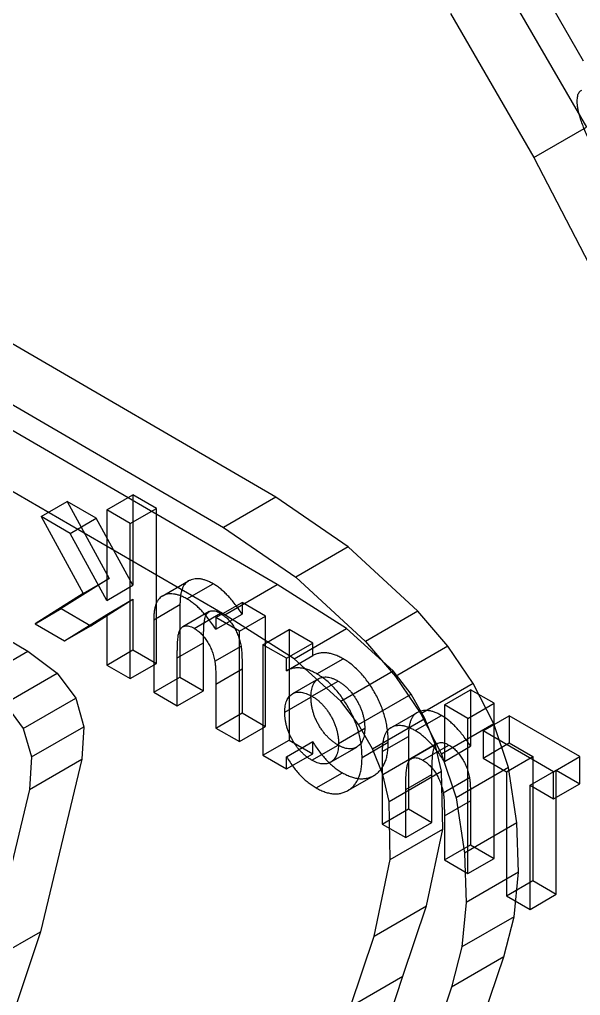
# Paper-space layout 'Sheet2' of a CAD drawing. Header units: inches. Extents: x 0 to 16.3, y 0 to 11.5.
# Drawn here: x 14.108 to 14.486, y 9.11 to 9.768 of the extents above; entities that cross this region are included whole.
import ezdxf

# ---------------------------------------------------------------- set-up
doc = ezdxf.new("R2010")
doc.units = ezdxf.units.IN
doc.header["$MEASUREMENT"] = 0

psp = doc.layouts.new('Sheet2')

# ---------------------------------------------------------------- linework, layer by layer
at = {"color": 7, "linetype": 'Continuous', "lineweight": 25}
for p, q in [((14.433981, 9.792552), (14.490239, 9.695496)), ((14.488395, 9.740003), (14.461626, 9.786369)), ((14.398626, 9.772142), (14.454883, 9.675086)), ((14.454883, 9.675086), (14.490239, 9.695496)), ((14.454883, 9.675086), (14.505057, 9.577824)), ((14.281741, 9.386794), (13.869297, 9.626594)), ((14.246386, 9.366384), (13.833941, 9.606184)), ((14.280736, 9.445838), (14.072169, 9.567355)), ((14.036814, 9.546945), (14.24538, 9.425428)), ((14.16669, 9.437207), (14.184368, 9.447413)), ((14.200232, 9.438254), (14.184368, 9.447413)), ((14.184368, 9.447413), (14.184368, 9.38636)), ((14.280736, 9.445838), (14.24538, 9.425428)), ((14.329601, 9.412314), (14.280736, 9.445838)), ((14.12239, 9.432685), (14.140067, 9.44289)), ((14.140067, 9.44289), (14.168432, 9.390959)), ((14.159686, 9.431564), (14.140067, 9.44289)), ((14.182555, 9.428049), (14.200232, 9.438254)), ((14.200232, 9.333569), (14.200232, 9.438254)), ((14.12239, 9.432685), (14.150755, 9.380754)), ((14.142008, 9.421359), (14.12239, 9.432685)), ((14.182555, 9.428049), (14.16669, 9.437207)), ((14.16669, 9.437207), (14.16669, 9.376155)), ((14.142008, 9.421359), (14.159686, 9.431564)), ((14.184368, 9.38636), (14.159686, 9.431564)), ((14.182555, 9.323364), (14.182555, 9.428049)), ((14.24538, 9.425428), (14.294246, 9.391904)), ((13.977612, 9.421953), (14.113524, 9.341951)), ((14.16669, 9.376155), (14.142008, 9.421359)), ((14.329601, 9.412314), (14.294246, 9.391904)), ((14.376585, 9.368828), (14.329601, 9.412314)), ((14.168432, 9.390959), (14.13603, 9.370632)), ((14.150755, 9.380754), (14.168432, 9.390959)), ((14.16669, 9.376155), (14.184368, 9.38636)), ((14.204174, 9.379092), (14.221851, 9.389298)), ((14.2208, 9.377182), (14.238477, 9.387387)), ((14.246386, 9.366384), (14.281741, 9.386794)), ((14.328473, 9.357201), (14.281741, 9.386794)), ((14.294246, 9.391904), (14.34123, 9.348418)), ((14.150755, 9.380754), (14.118353, 9.360427)), ((14.156003, 9.359103), (14.184368, 9.376893)), ((14.16669, 9.366688), (14.184368, 9.376893)), ((14.184368, 9.376893), (14.184368, 9.342728)), ((14.198419, 9.363113), (14.216097, 9.373318)), ((14.216097, 9.373318), (14.216097, 9.324411)), ((14.240347, 9.364589), (14.258025, 9.374794)), ((14.273889, 9.365636), (14.258025, 9.374794)), ((14.258025, 9.374794), (14.258025, 9.366902)), ((14.118353, 9.360427), (14.13603, 9.370632)), ((14.13603, 9.370632), (14.156003, 9.359103)), ((14.138325, 9.348897), (14.16669, 9.366688)), ((14.16669, 9.366688), (14.16669, 9.332523)), ((14.235746, 9.3686), (14.218069, 9.358395)), ((14.22574, 9.357319), (14.243417, 9.367524)), ((14.240347, 9.356697), (14.258025, 9.366902)), ((14.293118, 9.33679), (14.246386, 9.366384)), ((14.376585, 9.368828), (14.34123, 9.348418)), ((14.396761, 9.345264), (14.376585, 9.368828)), ((14.118353, 9.360427), (14.138325, 9.348897)), ((14.198419, 9.363113), (14.198419, 9.314206)), ((14.256212, 9.355431), (14.240347, 9.364589)), ((14.240347, 9.364589), (14.240347, 9.356697)), ((14.256212, 9.355431), (14.273889, 9.365636)), ((14.273889, 9.291048), (14.273889, 9.365636)), ((14.138325, 9.348897), (14.156003, 9.359103)), ((14.256212, 9.280843), (14.256212, 9.355431)), ((14.272076, 9.346272), (14.289754, 9.356478)), ((14.305618, 9.347319), (14.289754, 9.356478)), ((14.289754, 9.356478), (14.289754, 9.28189)), ((14.293118, 9.33679), (14.328473, 9.357201)), ((14.360016, 9.32855), (14.328473, 9.357201)), ((14.214284, 9.337434), (14.231961, 9.347639)), ((14.231961, 9.315253), (14.231961, 9.347639)), ((14.287941, 9.337114), (14.272076, 9.346272)), ((14.272076, 9.346272), (14.272076, 9.271685)), ((14.287941, 9.337114), (14.305618, 9.347319)), ((14.305618, 9.338916), (14.305618, 9.347319)), ((14.34123, 9.348418), (14.361405, 9.324854)), ((14.078168, 9.321541), (14.113524, 9.341951)), ((14.113524, 9.341951), (14.133299, 9.326971)), ((14.16669, 9.332523), (14.184368, 9.342728)), ((14.184368, 9.342728), (14.200232, 9.333569)), ((14.239603, 9.335126), (14.257281, 9.345331)), ((14.396761, 9.345264), (14.361405, 9.324854)), ((14.41396, 9.32002), (14.396761, 9.345264)), ((14.182555, 9.323364), (14.200232, 9.333569)), ((14.214284, 9.305047), (14.214284, 9.337434)), ((14.287941, 9.328711), (14.305618, 9.338916)), ((14.287941, 9.328711), (14.287941, 9.337114)), ((14.324661, 9.30814), (14.293118, 9.33679)), ((14.308427, 9.326596), (14.326104, 9.336801)), ((14.097944, 9.306561), (14.133299, 9.326971)), ((14.133299, 9.326971), (14.145752, 9.3101)), ((14.16669, 9.332523), (14.182555, 9.323364)), ((14.240347, 9.319689), (14.258025, 9.329894)), ((14.258025, 9.329894), (14.258025, 9.300207)), ((14.324661, 9.30814), (14.360016, 9.32855)), ((14.371966, 9.312918), (14.360016, 9.32855)), ((14.198419, 9.314206), (14.216097, 9.324411)), ((14.216097, 9.324411), (14.231961, 9.315253)), ((14.240347, 9.319689), (14.240347, 9.290001)), ((14.30959, 9.323299), (14.291912, 9.313094)), ((14.305098, 9.311507), (14.322775, 9.321712)), ((14.361405, 9.324854), (14.378604, 9.29961)), ((14.41396, 9.32002), (14.378604, 9.29961)), ((14.427764, 9.292812), (14.41396, 9.32002)), ((14.198419, 9.314206), (14.214284, 9.305047)), ((14.214284, 9.305047), (14.231961, 9.315253)), ((14.39446, 9.305719), (14.412138, 9.315924)), ((14.428002, 9.306765), (14.412138, 9.315924)), ((14.412138, 9.315924), (14.412138, 9.277751)), ((14.097944, 9.306561), (14.110396, 9.28969)), ((14.110396, 9.28969), (14.145752, 9.3101)), ((14.145752, 9.3101), (14.151211, 9.290924)), ((14.286808, 9.300679), (14.304485, 9.310884)), ((14.33661, 9.292508), (14.324661, 9.30814)), ((14.33661, 9.292508), (14.371966, 9.312918)), ((14.381362, 9.29642), (14.371966, 9.312918)), ((14.410325, 9.29656), (14.428002, 9.306765)), ((14.428002, 9.202081), (14.428002, 9.306765)), ((14.240347, 9.290001), (14.258025, 9.300207)), ((14.258025, 9.300207), (14.273889, 9.291048)), ((14.358287, 9.290186), (14.375964, 9.300391)), ((14.410325, 9.29656), (14.39446, 9.305719)), ((14.39446, 9.305719), (14.39446, 9.267545)), ((14.346007, 9.27601), (14.381362, 9.29642)), ((14.374789, 9.288286), (14.392466, 9.298491)), ((14.378604, 9.29961), (14.392409, 9.272402)), ((14.388202, 9.279058), (14.381362, 9.29642)), ((14.410325, 9.191875), (14.410325, 9.29656)), ((14.420523, 9.288055), (14.438201, 9.298261)), ((14.485795, 9.270785), (14.438201, 9.298261)), ((14.438201, 9.298261), (14.438201, 9.279941)), ((14.110396, 9.28969), (14.115855, 9.270514)), ((14.115855, 9.270514), (14.151211, 9.290924)), ((14.151211, 9.290924), (14.150006, 9.269034)), ((14.240347, 9.290001), (14.256212, 9.280843)), ((14.256212, 9.280843), (14.273889, 9.291048)), ((14.323069, 9.279684), (14.340747, 9.289889)), ((14.346007, 9.27601), (14.33661, 9.292508)), ((14.427764, 9.292812), (14.392409, 9.272402)), ((14.468117, 9.26058), (14.420523, 9.288055)), ((14.420523, 9.288055), (14.420523, 9.269736)), ((14.437755, 9.263359), (14.427764, 9.292812)), ((14.272076, 9.271685), (14.289754, 9.28189)), ((14.287941, 9.270664), (14.305618, 9.280869)), ((14.289754, 9.28189), (14.305618, 9.272731)), ((14.305618, 9.272731), (14.305618, 9.280869)), ((14.338934, 9.270239), (14.356612, 9.280444)), ((14.352532, 9.274146), (14.37021, 9.284351)), ((14.37021, 9.284351), (14.37021, 9.235443)), ((14.305027, 9.268365), (14.322705, 9.27857)), ((14.317743, 9.266997), (14.335421, 9.277202)), ((14.352847, 9.258648), (14.346007, 9.27601)), ((14.352532, 9.274146), (14.352532, 9.225238)), ((14.352847, 9.258648), (14.388202, 9.279058)), ((14.389912, 9.279664), (14.372234, 9.269459)), ((14.379888, 9.268331), (14.397566, 9.278536)), ((14.392481, 9.260835), (14.388202, 9.279058)), ((14.39446, 9.267545), (14.412138, 9.277751)), ((14.420523, 9.269736), (14.438201, 9.279941)), ((14.438201, 9.279941), (14.454065, 9.270782)), ((14.115855, 9.270514), (14.114651, 9.248623)), ((14.114651, 9.248623), (14.150006, 9.269034)), ((14.150006, 9.269034), (14.122053, 9.152581)), ((14.272076, 9.271685), (14.287941, 9.262526)), ((14.287941, 9.262526), (14.305618, 9.272731)), ((14.287941, 9.262526), (14.287941, 9.270664)), ((14.392409, 9.272402), (14.4024, 9.242949)), ((14.420523, 9.269736), (14.436388, 9.260577)), ((14.436388, 9.260577), (14.454065, 9.270782)), ((14.454065, 9.270782), (14.454065, 9.187035)), ((14.468117, 9.26058), (14.485795, 9.270785)), ((14.485795, 9.252465), (14.485795, 9.270785)), ((14.357126, 9.240425), (14.392481, 9.260835)), ((14.393341, 9.221817), (14.392481, 9.260835)), ((14.437755, 9.263359), (14.4024, 9.242949)), ((14.436388, 9.260577), (14.436388, 9.176829)), ((14.443351, 9.226061), (14.437755, 9.263359)), ((14.452252, 9.251419), (14.46993, 9.261624)), ((14.468117, 9.24226), (14.468117, 9.26058)), ((14.46993, 9.261624), (14.485795, 9.252465)), ((14.46993, 9.177876), (14.46993, 9.261624)), ((14.307948, 9.249667), (14.325626, 9.259872)), ((14.329308, 9.247844), (14.346986, 9.258049)), ((14.357126, 9.240425), (14.352847, 9.258648)), ((14.368397, 9.248508), (14.386074, 9.258713)), ((14.386074, 9.226285), (14.386074, 9.258713)), ((14.393716, 9.246404), (14.411394, 9.256609)), ((14.114651, 9.248623), (14.086698, 9.132171)), ((14.368397, 9.21608), (14.368397, 9.248508)), ((14.452252, 9.251419), (14.468117, 9.24226)), ((14.452252, 9.167671), (14.452252, 9.251419)), ((14.468117, 9.24226), (14.485795, 9.252465)), ((14.39446, 9.230742), (14.412138, 9.240947)), ((14.4024, 9.242949), (14.407995, 9.205651)), ((14.412138, 9.240947), (14.412138, 9.211239)), ((14.352532, 9.225238), (14.37021, 9.235443)), ((14.357985, 9.201407), (14.357126, 9.240425)), ((14.37021, 9.235443), (14.386074, 9.226285)), ((14.39446, 9.230742), (14.39446, 9.201034)), ((14.352532, 9.225238), (14.368397, 9.21608)), ((14.357985, 9.201407), (14.393341, 9.221817)), ((14.368397, 9.21608), (14.386074, 9.226285)), ((14.38241, 9.170072), (14.393341, 9.221817)), ((14.443351, 9.226061), (14.407995, 9.205651)), ((14.444487, 9.192674), (14.443351, 9.226061)), ((14.39446, 9.201034), (14.412138, 9.211239)), ((14.412138, 9.211239), (14.428002, 9.202081)), ((14.347054, 9.149662), (14.357985, 9.201407)), ((14.407995, 9.205651), (14.409131, 9.172264)), ((14.410325, 9.191875), (14.428002, 9.202081)), ((14.39446, 9.201034), (14.410325, 9.191875)), ((14.444487, 9.192674), (14.409131, 9.172264)), ((14.441473, 9.162704), (14.444487, 9.192674)), ((14.436388, 9.176829), (14.454065, 9.187035)), ((14.454065, 9.187035), (14.46993, 9.177876)), ((14.436388, 9.176829), (14.452252, 9.167671)), ((14.452252, 9.167671), (14.46993, 9.177876)), ((14.347054, 9.149662), (14.38241, 9.170072)), ((14.36652, 9.122616), (14.38241, 9.170072)), ((14.409131, 9.172264), (14.406118, 9.142294)), ((14.441473, 9.162704), (14.406118, 9.142294)), ((14.434621, 9.135656), (14.441473, 9.162704)), ((14.122053, 9.152581), (14.085848, 9.043571)), ((14.086698, 9.132171), (14.122053, 9.152581)), ((14.331164, 9.102206), (14.347054, 9.149662)), ((14.406118, 9.142294), (14.399266, 9.115245)), ((14.319342, 8.799009), (14.434621, 9.135656)), ((14.434621, 9.135656), (14.399266, 9.115245)), ((14.276828, 8.852713), (14.36652, 9.122616)), ((14.331164, 9.102206), (14.36652, 9.122616)), ((14.399266, 9.115245), (14.283986, 8.778599))]:
    psp.add_line(p, q, dxfattribs=at)
for points, knots in [([(14.49819, 9.67466), (14.497242, 9.676498), (14.495417, 9.680037), (14.492878, 9.685173), (14.490693, 9.689935), (14.488812, 9.69431), (14.487256, 9.698312), (14.486025, 9.701939), (14.485104, 9.705185), (14.484507, 9.708064), (14.4842, 9.710589), (14.484038, 9.712851), (14.484101, 9.714826), (14.484329, 9.71654), (14.484752, 9.717986), (14.485382, 9.719133), (14.486178, 9.720046), (14.486861, 9.720399), (14.487201, 9.720575)], [0, 0, 0, 0, 0.1119662, 0.2155315, 0.3106016, 0.3972551, 0.476151, 0.547615, 0.6116084, 0.668695, 0.720898, 0.7685084, 0.8124377, 0.8537342, 0.8915316, 0.9282944, 0.9642617, 1, 1, 1, 1]), ([(14.221851, 9.389298), (14.22139, 9.388997), (14.220464, 9.388394), (14.219298, 9.387119), (14.218298, 9.385574), (14.217479, 9.383724), (14.216873, 9.381537), (14.216407, 9.379088), (14.216146, 9.376323), (14.216113, 9.374339), (14.216097, 9.373318)], [0, 0, 0, 0, 0.11119809, 0.22321002, 0.33754559, 0.45652817, 0.58124382, 0.71340516, 0.85265891, 1, 1, 1, 1]), ([(14.238477, 9.387387), (14.237674, 9.387826), (14.236096, 9.388688), (14.233774, 9.389684), (14.231555, 9.390339), (14.229415, 9.390742), (14.227375, 9.390822), (14.225411, 9.390652), (14.223564, 9.39013), (14.222427, 9.389577), (14.221851, 9.389298)], [0, 0, 0, 0, 0.1311046, 0.2573694, 0.3811713, 0.5032988, 0.6252477, 0.7478111, 0.8724344, 1, 1, 1, 1]), ([(14.258025, 9.366902), (14.25712, 9.368238), (14.25539, 9.37079), (14.25276, 9.374289), (14.250278, 9.377343), (14.247889, 9.379956), (14.245546, 9.382195), (14.243213, 9.384179), (14.240855, 9.385949), (14.239269, 9.386908), (14.238477, 9.387387)], [0, 0, 0, 0, 0.15958048, 0.30498931, 0.43668143, 0.55624225, 0.66875908, 0.77937854, 0.88977803, 1, 1, 1, 1]), ([(14.204174, 9.379092), (14.203712, 9.378792), (14.202786, 9.378189), (14.20162, 9.376914), (14.20062, 9.375368), (14.199801, 9.373518), (14.199195, 9.371332), (14.198729, 9.368883), (14.198468, 9.366118), (14.198436, 9.364133), (14.198419, 9.363113)], [0, 0, 0, 0, 0.11119809, 0.22321002, 0.33754559, 0.45652817, 0.58124382, 0.71340516, 0.85265891, 1, 1, 1, 1]), ([(14.2208, 9.377182), (14.219996, 9.377621), (14.218419, 9.378482), (14.216096, 9.379479), (14.213878, 9.380134), (14.211737, 9.380537), (14.209697, 9.380617), (14.207733, 9.380447), (14.205886, 9.379925), (14.204749, 9.379372), (14.204174, 9.379092)], [0, 0, 0, 0, 0.1311046, 0.2573694, 0.3811713, 0.5032988, 0.6252477, 0.7478111, 0.8724344, 1, 1, 1, 1]), ([(14.240347, 9.356697), (14.239442, 9.358032), (14.237712, 9.360585), (14.235083, 9.364084), (14.232601, 9.367138), (14.230211, 9.369751), (14.227869, 9.37199), (14.225536, 9.373974), (14.223177, 9.375744), (14.221592, 9.376703), (14.2208, 9.377182)], [0, 0, 0, 0, 0.15958048, 0.30498931, 0.43668143, 0.55624225, 0.66875908, 0.77937854, 0.88977803, 1, 1, 1, 1]), ([(14.231961, 9.347639), (14.231965, 9.348694), (14.231971, 9.350714), (14.232021, 9.353583), (14.232117, 9.356144), (14.232205, 9.358434), (14.232377, 9.360391), (14.232533, 9.362086), (14.232772, 9.363447), (14.233082, 9.364879), (14.233624, 9.366291), (14.234466, 9.367622), (14.235534, 9.36855), (14.236785, 9.369109), (14.238217, 9.369297), (14.239813, 9.369089), (14.241564, 9.368522), (14.242784, 9.367865), (14.243417, 9.367524)], [0, 0, 0, 0, 0.093679, 0.1795184, 0.2569365, 0.3259298, 0.3872129, 0.4401391, 0.4849521, 0.5221882, 0.586422, 0.6470037, 0.704202, 0.760716, 0.817414, 0.8752126, 0.9351944, 1, 1, 1, 1]), ([(14.243417, 9.367524), (14.244241, 9.367), (14.245853, 9.365975), (14.248185, 9.363918), (14.250326, 9.361471), (14.25226, 9.358679), (14.253968, 9.355625), (14.255374, 9.352346), (14.256528, 9.348875), (14.257024, 9.34654), (14.257281, 9.345331)], [0, 0, 0, 0, 0.12302354, 0.24065796, 0.35738999, 0.4771371, 0.60000886, 0.72522495, 0.85776232, 1, 1, 1, 1]), ([(14.214284, 9.337434), (14.214287, 9.338489), (14.214294, 9.340509), (14.214343, 9.343378), (14.214439, 9.345939), (14.214527, 9.348229), (14.2147, 9.350186), (14.214855, 9.351881), (14.215094, 9.353242), (14.215404, 9.354673), (14.215947, 9.356086), (14.216789, 9.357417), (14.217857, 9.358345), (14.219107, 9.358904), (14.220539, 9.359091), (14.222135, 9.358884), (14.223886, 9.358317), (14.225106, 9.35766), (14.22574, 9.357319)], [0, 0, 0, 0, 0.093679, 0.1795184, 0.2569365, 0.3259298, 0.3872129, 0.4401391, 0.4849521, 0.5221882, 0.586422, 0.6470037, 0.704202, 0.760716, 0.817414, 0.8752126, 0.9351944, 1, 1, 1, 1]), ([(14.22574, 9.357319), (14.226564, 9.356795), (14.228176, 9.35577), (14.230507, 9.353713), (14.232648, 9.351266), (14.234582, 9.348474), (14.23629, 9.34542), (14.237697, 9.342141), (14.23885, 9.33867), (14.239346, 9.336335), (14.239603, 9.335126)], [0, 0, 0, 0, 0.12302354, 0.24065796, 0.35738999, 0.4771371, 0.60000886, 0.72522495, 0.85776232, 1, 1, 1, 1]), ([(14.257281, 9.345331), (14.257345, 9.344961), (14.257487, 9.344137), (14.257604, 9.342814), (14.257767, 9.341232), (14.257828, 9.339447), (14.257934, 9.337384), (14.257973, 9.335104), (14.258013, 9.332573), (14.258021, 9.330817), (14.258025, 9.329894)], [0, 0, 0, 0, 0.0679203, 0.1514759, 0.2512132, 0.3668541, 0.5001244, 0.6509323, 0.8166469, 1, 1, 1, 1]), ([(14.326104, 9.336801), (14.325141, 9.337335), (14.323234, 9.33839), (14.320431, 9.339511), (14.317713, 9.340329), (14.315094, 9.34077), (14.312553, 9.340886), (14.310134, 9.340589), (14.307783, 9.339982), (14.306349, 9.339275), (14.305618, 9.338916)], [0, 0, 0, 0, 0.1271265, 0.2515375, 0.3734341, 0.4956665, 0.6176802, 0.7420912, 0.8686409, 1, 1, 1, 1]), ([(14.239603, 9.335126), (14.239667, 9.334756), (14.239809, 9.333931), (14.239927, 9.332609), (14.240089, 9.331026), (14.24015, 9.329242), (14.240257, 9.327179), (14.240296, 9.324899), (14.240335, 9.322368), (14.240343, 9.320612), (14.240347, 9.319689)], [0, 0, 0, 0, 0.0679203, 0.1514759, 0.2512132, 0.3668541, 0.5001244, 0.6509323, 0.8166469, 1, 1, 1, 1]), ([(14.356612, 9.280444), (14.356583, 9.281845), (14.356528, 9.284594), (14.356123, 9.288813), (14.35541, 9.293013), (14.354439, 9.29717), (14.353189, 9.301296), (14.351667, 9.305394), (14.349851, 9.309466), (14.34776, 9.313451), (14.345501, 9.317301), (14.343085, 9.320913), (14.340548, 9.32426), (14.337889, 9.327333), (14.335108, 9.330126), (14.332216, 9.332665), (14.329199, 9.334927), (14.327144, 9.336171), (14.326104, 9.336801)], [0, 0, 0, 0, 0.0710176, 0.139309, 0.2054736, 0.2695984, 0.3322532, 0.39483, 0.4573755, 0.5205818, 0.583374, 0.6440824, 0.7030395, 0.761664, 0.8198439, 0.8783464, 0.9384123, 1, 1, 1, 1]), ([(14.308427, 9.326596), (14.307463, 9.32713), (14.305556, 9.328184), (14.302754, 9.329306), (14.300036, 9.330124), (14.297417, 9.330565), (14.294876, 9.330681), (14.292456, 9.330384), (14.290106, 9.329776), (14.288671, 9.32907), (14.287941, 9.328711)], [0, 0, 0, 0, 0.1271265, 0.2515375, 0.3734341, 0.4956665, 0.6176802, 0.7420912, 0.8686409, 1, 1, 1, 1]), ([(14.338934, 9.270239), (14.338906, 9.27164), (14.33885, 9.274388), (14.338445, 9.278608), (14.337733, 9.282808), (14.336761, 9.286965), (14.335511, 9.291091), (14.333989, 9.295189), (14.332174, 9.299261), (14.330082, 9.303246), (14.327823, 9.307096), (14.325407, 9.310708), (14.322871, 9.314055), (14.320212, 9.317128), (14.317431, 9.319921), (14.314538, 9.322459), (14.311522, 9.324722), (14.309467, 9.325966), (14.308427, 9.326596)], [0, 0, 0, 0, 0.0710176, 0.139309, 0.2054736, 0.2695984, 0.3322532, 0.39483, 0.4573755, 0.5205818, 0.583374, 0.6440824, 0.7030395, 0.761664, 0.8198439, 0.8783464, 0.9384123, 1, 1, 1, 1]), ([(14.304485, 9.310884), (14.304505, 9.31165), (14.304543, 9.313147), (14.304768, 9.315245), (14.305181, 9.31712), (14.30574, 9.3188), (14.306472, 9.320267), (14.307388, 9.321491), (14.308427, 9.32257), (14.309655, 9.323371), (14.310974, 9.324013), (14.312413, 9.324381), (14.313927, 9.324541), (14.315527, 9.324466), (14.317225, 9.324108), (14.318993, 9.323569), (14.320857, 9.322753), (14.322126, 9.322064), (14.322775, 9.321712)], [0, 0, 0, 0, 0.0691632, 0.1350958, 0.1990629, 0.2615484, 0.3220443, 0.3826464, 0.4433848, 0.5051547, 0.5665159, 0.6272543, 0.6870263, 0.7469701, 0.8075389, 0.8697326, 0.9332588, 1, 1, 1, 1]), ([(14.322775, 9.321712), (14.323408, 9.321324), (14.324647, 9.320565), (14.326469, 9.319249), (14.32821, 9.317779), (14.329858, 9.31614), (14.331438, 9.314391), (14.332925, 9.312484), (14.334332, 9.310432), (14.33565, 9.30827), (14.336852, 9.306037), (14.337888, 9.30376), (14.338768, 9.301476), (14.339513, 9.299171), (14.340046, 9.296866), (14.340468, 9.294527), (14.340687, 9.292192), (14.340727, 9.290664), (14.340747, 9.289889)], [0, 0, 0, 0, 0.065523, 0.1284208, 0.1899959, 0.250359, 0.309744, 0.3698555, 0.430537, 0.4928761, 0.5552572, 0.6161971, 0.6775775, 0.7386308, 0.8009219, 0.8648815, 0.9314217, 1, 1, 1, 1]), ([(14.286808, 9.300679), (14.286827, 9.301445), (14.286865, 9.302942), (14.28709, 9.30504), (14.287503, 9.306915), (14.288062, 9.308595), (14.288795, 9.310061), (14.28971, 9.311286), (14.290749, 9.312365), (14.291977, 9.313166), (14.293296, 9.313808), (14.294735, 9.314176), (14.29625, 9.314336), (14.297849, 9.314261), (14.299547, 9.313903), (14.301315, 9.313364), (14.30318, 9.312547), (14.304448, 9.311859), (14.305098, 9.311507)], [0, 0, 0, 0, 0.0691632, 0.1350958, 0.1990629, 0.2615484, 0.3220443, 0.3826464, 0.4433848, 0.5051547, 0.5665159, 0.6272543, 0.6870263, 0.7469701, 0.8075389, 0.8697326, 0.9332588, 1, 1, 1, 1]), ([(14.322705, 9.27857), (14.322061, 9.278965), (14.320798, 9.279737), (14.318946, 9.281068), (14.317182, 9.282554), (14.315511, 9.28421), (14.31391, 9.285965), (14.312392, 9.28787), (14.310973, 9.289925), (14.309648, 9.292104), (14.308433, 9.294357), (14.307382, 9.296665), (14.306468, 9.29899), (14.305748, 9.301341), (14.305177, 9.30371), (14.304767, 9.306102), (14.304544, 9.308506), (14.304505, 9.310081), (14.304485, 9.310884)], [0, 0, 0, 0, 0.0656255, 0.1286617, 0.1897897, 0.2497074, 0.3091889, 0.3684998, 0.4286435, 0.489937, 0.552121, 0.612878, 0.6740504, 0.7357292, 0.7983046, 0.8629528, 0.9301686, 1, 1, 1, 1]), ([(14.305098, 9.311507), (14.30573, 9.311119), (14.306969, 9.31036), (14.308791, 9.309044), (14.310532, 9.307574), (14.312181, 9.305935), (14.31376, 9.304186), (14.315247, 9.302278), (14.316654, 9.300227), (14.317973, 9.298065), (14.319174, 9.295832), (14.32021, 9.293555), (14.321091, 9.291271), (14.321835, 9.288966), (14.322368, 9.286661), (14.32279, 9.284322), (14.32301, 9.281987), (14.323049, 9.280459), (14.323069, 9.279684)], [0, 0, 0, 0, 0.065523, 0.1284208, 0.1899959, 0.250359, 0.309744, 0.3698555, 0.430537, 0.4928761, 0.5552572, 0.6161971, 0.6775775, 0.7386308, 0.8009219, 0.8648815, 0.9314217, 1, 1, 1, 1]), ([(14.305027, 9.268365), (14.304383, 9.268759), (14.303121, 9.269532), (14.301269, 9.270863), (14.299504, 9.272349), (14.297834, 9.274004), (14.296232, 9.27576), (14.294714, 9.277665), (14.293296, 9.27972), (14.29197, 9.281899), (14.290755, 9.284152), (14.289705, 9.28646), (14.28879, 9.288785), (14.28807, 9.291136), (14.287499, 9.293505), (14.287089, 9.295897), (14.286866, 9.298301), (14.286827, 9.299876), (14.286808, 9.300679)], [0, 0, 0, 0, 0.0656255, 0.1286617, 0.1897897, 0.2497074, 0.3091889, 0.3684998, 0.4286435, 0.489937, 0.552121, 0.612878, 0.6740504, 0.7357292, 0.7983046, 0.8629528, 0.9301686, 1, 1, 1, 1]), ([(14.375964, 9.300391), (14.375502, 9.300092), (14.374571, 9.299488), (14.373412, 9.298191), (14.372411, 9.296626), (14.371595, 9.294759), (14.370988, 9.292575), (14.370518, 9.290135), (14.370258, 9.287369), (14.370226, 9.285378), (14.37021, 9.284351)], [0, 0, 0, 0, 0.1109121, 0.2234334, 0.3383304, 0.4579084, 0.5823033, 0.7131701, 0.8520657, 1, 1, 1, 1]), ([(14.392466, 9.298491), (14.391663, 9.298931), (14.390085, 9.299793), (14.387771, 9.30078), (14.385555, 9.301459), (14.38343, 9.301859), (14.381413, 9.301913), (14.379476, 9.30173), (14.377642, 9.30123), (14.376527, 9.300673), (14.375964, 9.300391)], [0, 0, 0, 0, 0.1320504, 0.259226, 0.3827536, 0.5057621, 0.6268315, 0.7494416, 0.8736073, 1, 1, 1, 1]), ([(14.412138, 9.277751), (14.411339, 9.278962), (14.409781, 9.281324), (14.407337, 9.284641), (14.404898, 9.287675), (14.402438, 9.290413), (14.399968, 9.292872), (14.397484, 9.295038), (14.394983, 9.296963), (14.393306, 9.297981), (14.392466, 9.298491)], [0, 0, 0, 0, 0.14213832, 0.27705221, 0.40661201, 0.53055457, 0.65091289, 0.76869257, 0.88416117, 1, 1, 1, 1]), ([(14.340747, 9.289889), (14.340727, 9.28913), (14.340688, 9.287633), (14.340465, 9.285535), (14.340058, 9.283645), (14.339464, 9.281981), (14.338739, 9.280486), (14.337856, 9.279182), (14.336772, 9.278127), (14.33557, 9.277233), (14.334224, 9.276592), (14.332809, 9.27615), (14.331306, 9.275965), (14.32973, 9.276023), (14.328087, 9.276278), (14.326355, 9.276818), (14.324554, 9.277564), (14.323325, 9.278233), (14.322705, 9.27857)], [0, 0, 0, 0, 0.068696, 0.1353647, 0.1994609, 0.2622636, 0.3239911, 0.3854611, 0.4471707, 0.5104182, 0.5731709, 0.6342708, 0.6939536, 0.753723, 0.8130836, 0.8736285, 0.9361575, 1, 1, 1, 1]), ([(14.358287, 9.290186), (14.357825, 9.289887), (14.356894, 9.289283), (14.355734, 9.287986), (14.354733, 9.286421), (14.353917, 9.284554), (14.35331, 9.28237), (14.352841, 9.27993), (14.352581, 9.277164), (14.352549, 9.275173), (14.352532, 9.274146)], [0, 0, 0, 0, 0.1109121, 0.2234334, 0.3383304, 0.4579084, 0.5823033, 0.7131701, 0.8520657, 1, 1, 1, 1]), ([(14.374789, 9.288286), (14.373985, 9.288726), (14.372408, 9.289588), (14.370093, 9.290575), (14.367877, 9.291254), (14.365753, 9.291654), (14.363735, 9.291708), (14.361798, 9.291525), (14.359965, 9.291025), (14.358849, 9.290468), (14.358287, 9.290186)], [0, 0, 0, 0, 0.1320504, 0.259226, 0.3827536, 0.5057621, 0.6268315, 0.7494416, 0.8736073, 1, 1, 1, 1]), ([(14.39446, 9.267545), (14.393661, 9.268757), (14.392103, 9.271119), (14.389659, 9.274436), (14.38722, 9.27747), (14.38476, 9.280208), (14.382291, 9.282667), (14.379806, 9.284833), (14.377305, 9.286758), (14.375628, 9.287776), (14.374789, 9.288286)], [0, 0, 0, 0, 0.14213832, 0.27705221, 0.40661201, 0.53055457, 0.65091289, 0.76869257, 0.88416117, 1, 1, 1, 1]), ([(14.305618, 9.280869), (14.306404, 9.279623), (14.30793, 9.277205), (14.310334, 9.273822), (14.312745, 9.270785), (14.315174, 9.268072), (14.31766, 9.26567), (14.320219, 9.263492), (14.322889, 9.261537), (14.324704, 9.260433), (14.325626, 9.259872)], [0, 0, 0, 0, 0.1411496, 0.2739435, 0.3999872, 0.519719, 0.6361762, 0.7543711, 0.8752566, 1, 1, 1, 1]), ([(14.325626, 9.259872), (14.326661, 9.259302), (14.328706, 9.258175), (14.331706, 9.257002), (14.334603, 9.256185), (14.337395, 9.255785), (14.340076, 9.255807), (14.342666, 9.256198), (14.345123, 9.25705), (14.347465, 9.258254), (14.349609, 9.259827), (14.351484, 9.261773), (14.353064, 9.264062), (14.354359, 9.26668), (14.355377, 9.269617), (14.356103, 9.272895), (14.356532, 9.276517), (14.356585, 9.279123), (14.356612, 9.280444)], [0, 0, 0, 0, 0.0612798, 0.1210923, 0.1796342, 0.2383035, 0.2974371, 0.3575068, 0.4195132, 0.4836, 0.548295, 0.6114869, 0.6743126, 0.7371072, 0.8001595, 0.8647371, 0.9313812, 1, 1, 1, 1]), ([(14.386074, 9.258713), (14.386078, 9.25974), (14.386083, 9.261707), (14.386136, 9.264505), (14.386223, 9.267025), (14.386341, 9.269268), (14.386506, 9.271217), (14.386669, 9.272914), (14.386897, 9.274311), (14.387238, 9.275775), (14.387794, 9.277231), (14.388602, 9.278659), (14.38968, 9.2796), (14.390928, 9.280169), (14.392371, 9.28032), (14.393958, 9.280131), (14.395715, 9.279525), (14.396933, 9.278875), (14.397566, 9.278536)], [0, 0, 0, 0, 0.0913413, 0.1748368, 0.2511137, 0.319598, 0.3803321, 0.4333046, 0.4793483, 0.5179338, 0.5847057, 0.6466596, 0.7043821, 0.7609455, 0.8173795, 0.8752286, 0.9351377, 1, 1, 1, 1]), ([(14.323069, 9.279684), (14.32305, 9.278925), (14.32301, 9.277428), (14.322787, 9.27533), (14.32238, 9.27344), (14.321786, 9.271776), (14.321061, 9.270281), (14.320179, 9.268976), (14.319095, 9.267921), (14.317892, 9.267028), (14.316547, 9.266387), (14.315132, 9.265945), (14.313628, 9.26576), (14.312052, 9.265818), (14.310409, 9.266073), (14.308678, 9.266613), (14.306876, 9.267359), (14.305648, 9.268028), (14.305027, 9.268365)], [0, 0, 0, 0, 0.068696, 0.1353647, 0.1994609, 0.2622636, 0.3239911, 0.3854611, 0.4471707, 0.5104182, 0.5731709, 0.6342708, 0.6939536, 0.753723, 0.8130836, 0.8736285, 0.9361575, 1, 1, 1, 1]), ([(14.397566, 9.278536), (14.39839, 9.278023), (14.400006, 9.277018), (14.402322, 9.27493), (14.404459, 9.27251), (14.406391, 9.26975), (14.408074, 9.266719), (14.409484, 9.26349), (14.410638, 9.26008), (14.411137, 9.257791), (14.411394, 9.256609)], [0, 0, 0, 0, 0.12419367, 0.24324731, 0.35996914, 0.48039756, 0.60325214, 0.72825762, 0.8597219, 1, 1, 1, 1]), ([(14.287941, 9.270664), (14.288727, 9.269418), (14.290252, 9.267), (14.292656, 9.263617), (14.295067, 9.26058), (14.297497, 9.257867), (14.299982, 9.255465), (14.302542, 9.253287), (14.305212, 9.251332), (14.307027, 9.250228), (14.307948, 9.249667)], [0, 0, 0, 0, 0.1411496, 0.2739435, 0.3999872, 0.519719, 0.6361762, 0.7543711, 0.8752566, 1, 1, 1, 1]), ([(14.307948, 9.249667), (14.308983, 9.249097), (14.311028, 9.24797), (14.314028, 9.246797), (14.316925, 9.24598), (14.319717, 9.24558), (14.322398, 9.245602), (14.324989, 9.245993), (14.327445, 9.246845), (14.329787, 9.248049), (14.331932, 9.249622), (14.333807, 9.251568), (14.335387, 9.253857), (14.336681, 9.256474), (14.3377, 9.259412), (14.338426, 9.262689), (14.338854, 9.266312), (14.338907, 9.268917), (14.338934, 9.270239)], [0, 0, 0, 0, 0.0612798, 0.1210923, 0.1796342, 0.2383035, 0.2974371, 0.3575068, 0.4195132, 0.4836, 0.548295, 0.6114869, 0.6743126, 0.7371072, 0.8001595, 0.8647371, 0.9313812, 1, 1, 1, 1]), ([(14.368397, 9.248508), (14.3684, 9.249535), (14.368406, 9.251501), (14.368459, 9.2543), (14.368545, 9.25682), (14.368664, 9.259063), (14.368829, 9.261012), (14.368991, 9.262709), (14.369219, 9.264106), (14.369561, 9.26557), (14.370116, 9.267026), (14.370924, 9.268454), (14.372002, 9.269395), (14.37325, 9.269964), (14.374694, 9.270115), (14.37628, 9.269926), (14.378037, 9.26932), (14.379255, 9.268669), (14.379888, 9.268331)], [0, 0, 0, 0, 0.0913413, 0.1748368, 0.2511137, 0.319598, 0.3803321, 0.4333046, 0.4793483, 0.5179338, 0.5847057, 0.6466596, 0.7043821, 0.7609455, 0.8173795, 0.8752286, 0.9351377, 1, 1, 1, 1]), ([(14.379888, 9.268331), (14.380713, 9.267818), (14.382328, 9.266813), (14.384644, 9.264725), (14.386781, 9.262305), (14.388713, 9.259545), (14.390396, 9.256514), (14.391807, 9.253285), (14.39296, 9.249875), (14.393459, 9.247586), (14.393716, 9.246404)], [0, 0, 0, 0, 0.12419367, 0.24324731, 0.35996914, 0.48039756, 0.60325214, 0.72825762, 0.8597219, 1, 1, 1, 1]), ([(14.411394, 9.256609), (14.411458, 9.256253), (14.411604, 9.25544), (14.411716, 9.254133), (14.411882, 9.252536), (14.41194, 9.250732), (14.412048, 9.248634), (14.412087, 9.246307), (14.412126, 9.243708), (14.412134, 9.241897), (14.412138, 9.240947)], [0, 0, 0, 0, 0.0642974, 0.1466191, 0.2448836, 0.3614885, 0.4941271, 0.6453832, 0.8140023, 1, 1, 1, 1]), ([(14.393716, 9.246404), (14.39378, 9.246048), (14.393927, 9.245235), (14.394039, 9.243928), (14.394205, 9.242331), (14.394262, 9.240527), (14.39437, 9.238429), (14.394409, 9.236101), (14.394448, 9.233503), (14.394456, 9.231692), (14.39446, 9.230742)], [0, 0, 0, 0, 0.0642974, 0.1466191, 0.2448836, 0.3614885, 0.4941271, 0.6453832, 0.8140023, 1, 1, 1, 1])]:
    psp.add_open_spline(points, degree=3, knots=knots, dxfattribs=at)

doc.saveas('drawing.dxf')
